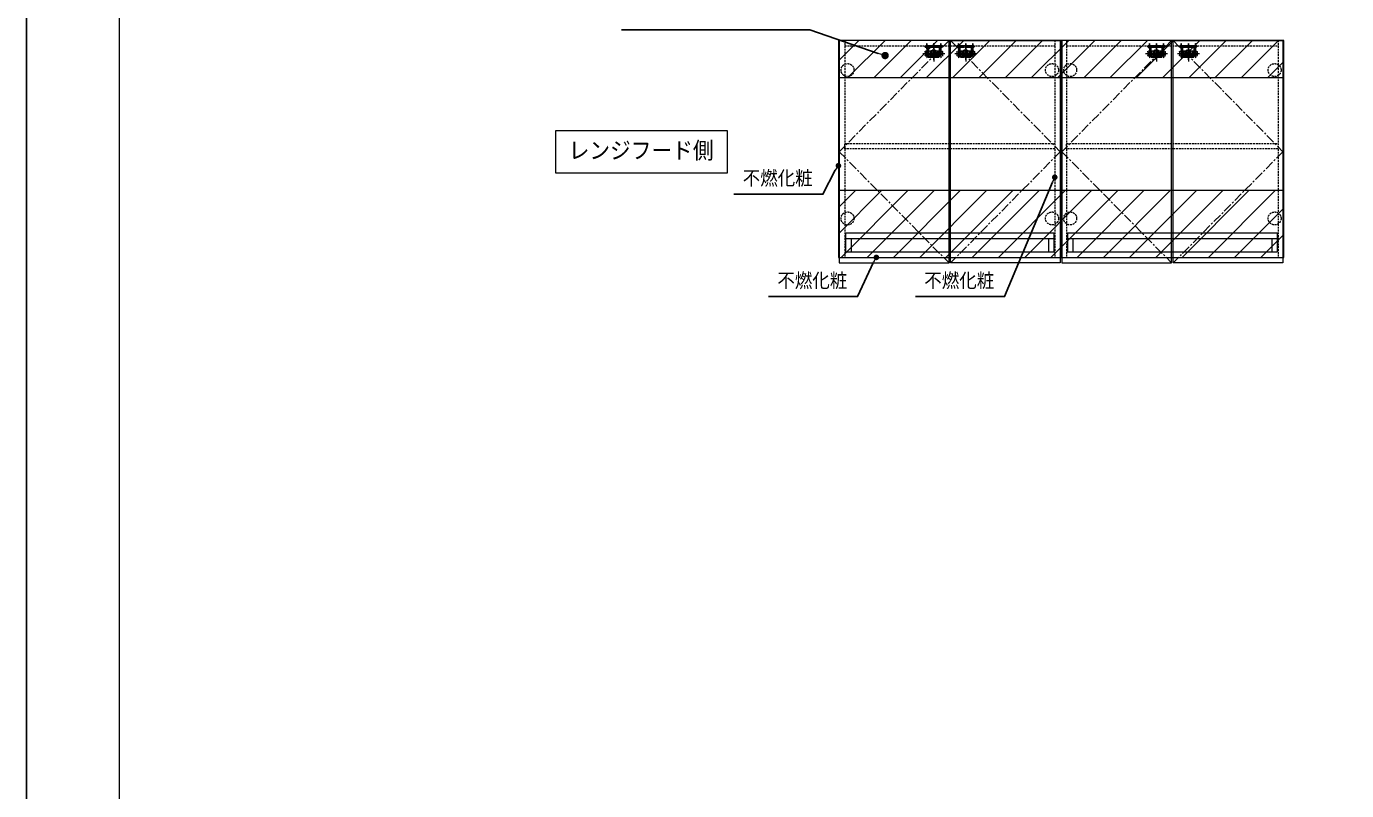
# Model space of a CAD drawing. Units: millimetres, scale not verified. Extents: x -6948 to 6948, y -3754 to 3754.
# Drawn here: x -6864 to -3307, y -1694 to 367 of the extents above; entities that cross this region are included whole.
import ezdxf
from ezdxf.enums import TextEntityAlignment as Align

# ---------------------------------------------------------------- set-up
doc = ezdxf.new("R2010")
doc.units = ezdxf.units.MM
doc.header["$LTSCALE"] = 20
for name, pattern in [('USER1', [0.26, 0.01, -0.25]), ('USER2', [0.375, 0.25, -0.125]), ('USER3', [2, 1.25, -0.25, 0.25, -0.25])]:
    doc.linetypes.add(name, pattern=pattern)
for name, color, linetype, lineweight in [('0-0_0', 30, 'Continuous', 13), ('0-1_細線ﾚｲﾔｰ', 91, 'Continuous', 9), ('0-2_図面枠', 3, 'USER1', 15), ('0-5_1', 30, 'Continuous', 13), ('0-6_本体', 6, 'USER2', 25), ('0-7_寸法ﾚｲﾔｰ', 30, 'Continuous', 13), ('0-8_DEFPOINTS', 7, 'Continuous', 25)]:
    doc.layers.add(name, color=color, linetype=linetype, lineweight=lineweight)
doc.styles.add('ＭＳ ゴシック', font='')
doc.styles.get('ＭＳ ゴシック').set_extended_font_data('MS Gothic')

# ---------------------------------------------------------------- blocks, each defined once
blk = doc.blocks.new('A$C6C503A1C')
at = {"layer": '0-5_1', "color": 1, "linetype": 'USER3'}
for p, q in [((593.1, 857.4), (593.1, 0)), ((0, 428.7), (1186.2, 428.7)), ((213.1, 674.8), (213.1, 182.6)), ((973.1, 674.8), (973.1, 182.6))]:
    blk.add_line(p, q, dxfattribs=at)
at = {"layer": '0-5_1', "color": 1, "linetype": 'USER2'}
for p, q in [((123.1, 528.7), (123.1, 328.7)), ((163.1, 568.7), (1023.1, 568.7)), ((163.1, 288.7), (1023.1, 288.7)), ((333.1, 568.7), (333.1, 288.7)), ((413.1, 568.7), (413.1, 288.7)), ((413.1, 358.7), (773.1, 358.7)), ((773.1, 568.7), (773.1, 288.7)), ((853.1, 568.7), (853.1, 288.7)), ((1063.1, 528.7), (1063.1, 328.7))]:
    blk.add_line(p, q, dxfattribs=at)
at = {"layer": '0-5_1', "color": 1}
for p, q in [((176.1, 398.7), (176.1, 458.7)), ((250.1, 458.7), (250.1, 398.7)), ((936.1, 458.7), (936.1, 398.7)), ((1010.1, 398.7), (1010.1, 458.7))]:
    blk.add_line(p, q, dxfattribs=at)
at = {"layer": '0-5_1', "color": 1, "linetype": 'USER2'}
for centre, start, end in [((163.1, 528.7), 90, 180), ((163.1, 328.7), 180, 270), ((1023.1, 528.7), 0, 90), ((1023.1, 328.7), 270, 0)]:
    blk.add_arc(centre, 40, start, end, dxfattribs=at)
at = {"layer": '0-5_1', "color": 1}
for centre, start, end in [((213.1, 458.7), 0, 180), ((213.1, 398.7), 180, 0), ((973.1, 458.7), 0, 180), ((973.1, 398.7), 180, 0)]:
    blk.add_arc(centre, 37, start, end, dxfattribs=at)
blk = doc.blocks.new('A$C3CB362AA')
at = {"layer": '0-6_本体', "linetype": 'USER3'}
for p, q in [((420, 4584), (420, 2900)), ((2320, 4584), (2320, 0)), ((4220, 4584), (4220, 2900))]:
    blk.add_line(p, q, dxfattribs=at)
at = {"layer": '0-6_本体'}
for p, q in [((770, 3857), (770, 1037)), ((3870, 3857), (3870, 1037)), ((770, 1637), (3870, 1637)), ((970, 837), (3670, 837)), ((1820, 2687), (2820, 2687)), ((1820, 2687), (1820, 837)), ((1820, 1887), (2820, 1887)), ((2820, 2687), (2820, 837))]:
    blk.add_line(p, q, dxfattribs=at)
blk.add_lwpolyline([(0, 3857), (4640, 3857), (4640, 3557), (0, 3557)], close=True, dxfattribs=at)
for centre, start, end in [((970, 1037), 180, 270), ((3670, 1037), 270, 0)]:
    blk.add_arc(centre, 200, start, end, dxfattribs=at)
blk = doc.blocks.new('A$C0D9D3555')
at = {"layer": '0-5_1', "xscale": -1}
blk.add_blockref('A$C6C503A1C', (1186.2, 0), dxfattribs=at)
at = {"layer": '0-5_1', "xscale": 0.2, "yscale": 0.2}
blk.add_blockref('A$C3CB362AA', (129.1, 73.3), dxfattribs=at)
blk = doc.blocks.new('A$C5FD097A8')
at = {"layer": '0-1_細線ﾚｲﾔｰ', "linetype": 'USER2'}
for p, q in [((11240, 1000), (0, 1000)), ((0, 1000), (0, 0)), ((11240, 0), (11240, 1000)), ((11240, 700), (0, 700)), ((0, 0), (11240, 0)), ((300, 700), (300, 0)), ((10940, 700), (10940, 0))]:
    blk.add_line(p, q, dxfattribs=at)
blk = doc.blocks.new('A$C5FD097B9')
at = {"layer": '0-1_細線ﾚｲﾔｰ', "linetype": 'USER2'}
for p, q in [((11320, 1000), (0, 1000)), ((0, 1000), (0, 0)), ((11320, 0), (11320, 1000)), ((11320, 700), (0, 700)), ((0, 0), (11320, 0)), ((300, 700), (300, 0)), ((11020, 700), (11020, 0))]:
    blk.add_line(p, q, dxfattribs=at)
blk = doc.blocks.new('_DOT')
at = {"layer": '0-0_0'}
blk.add_line((-10, 0), (-20, 0), dxfattribs=at)
for points in [[(0, 0), (-10, 0), (-9.92, 1.25)], [(0, 0), (-9.92, -1.25), (-10, 0)], [(0, 0), (-9.92, 1.25), (-9.69, 2.49)], [(0, 0), (-9.69, -2.49), (-9.92, -1.25)], [(0, 0), (-9.69, 2.49), (-9.3, 3.68)], [(0, 0), (-9.3, -3.68), (-9.69, -2.49)], [(0, 0), (-9.3, 3.68), (-8.76, 4.82)], [(0, 0), (-8.76, -4.82), (-9.3, -3.68)], [(0, 0), (-8.76, 4.82), (-8.09, 5.88)], [(0, 0), (-8.09, -5.88), (-8.76, -4.82)], [(0, 0), (-8.09, 5.88), (-7.29, 6.85)], [(0, 0), (-7.29, -6.85), (-8.09, -5.88)], [(0, 0), (-7.29, 6.85), (-6.37, 7.71)], [(0, 0), (-6.37, -7.71), (-7.29, -6.85)], [(0, 0), (-6.37, 7.71), (-5.36, 8.44)], [(0, 0), (-5.36, -8.44), (-6.37, -7.71)], [(0, 0), (-5.36, 8.44), (-4.26, 9.05)], [(0, 0), (-4.26, -9.05), (-5.36, -8.44)], [(0, 0), (-4.26, 9.05), (-3.09, 9.51)], [(0, 0), (-3.09, -9.51), (-4.26, -9.05)], [(0, 0), (-3.09, 9.51), (-1.87, 9.82)], [(0, 0), (-1.87, -9.82), (-3.09, -9.51)], [(0, 0), (-1.87, 9.82), (-0.63, 9.98)], [(0, 0), (-0.63, -9.98), (-1.87, -9.82)], [(0, 0), (-0.63, 9.98), (0.63, 9.98)], [(0, 0), (0.63, -9.98), (-0.63, -9.98)], [(0, 0), (0.63, 9.98), (1.87, 9.82)], [(0, 0), (1.87, 9.82), (3.09, 9.51)], [(0, 0), (3.09, 9.51), (4.26, 9.05)], [(0, 0), (4.26, 9.05), (5.36, 8.44)], [(0, 0), (5.36, 8.44), (6.37, 7.71)], [(0, 0), (6.37, 7.71), (7.29, 6.85)], [(0, 0), (7.29, 6.85), (8.09, 5.88)], [(0, 0), (8.09, 5.88), (8.76, 4.82)], [(0, 0), (8.76, 4.82), (9.3, 3.68)], [(0, 0), (9.3, 3.68), (9.69, 2.49)], [(0, 0), (9.69, 2.49), (9.92, 1.25)], [(0, 0), (9.92, 1.25), (10, 0)], [(0, 0), (1.87, -9.82), (0.63, -9.98)], [(0, 0), (3.09, -9.51), (1.87, -9.82)], [(0, 0), (4.26, -9.05), (3.09, -9.51)], [(0, 0), (5.36, -8.44), (4.26, -9.05)], [(0, 0), (6.37, -7.71), (5.36, -8.44)], [(0, 0), (7.29, -6.85), (6.37, -7.71)], [(0, 0), (8.09, -5.88), (7.29, -6.85)], [(0, 0), (8.76, -4.82), (8.09, -5.88)], [(0, 0), (9.3, -3.68), (8.76, -4.82)], [(0, 0), (9.69, -2.49), (9.3, -3.68)], [(0, 0), (9.92, -1.25), (9.69, -2.49)], [(0, 0), (10, 0), (9.92, -1.25)]]:
    blk.add_solid(points, dxfattribs=at)
blk = doc.blocks.new('DOT_31')
at = {"layer": '0-5_1'}
blk.add_line((-10, 0), (-20, 0), dxfattribs=at)
for points in [[(0, 0), (-10, 0), (-9.92, 1.25)], [(0, 0), (-9.92, -1.25), (-10, 0)], [(0, 0), (-9.92, 1.25), (-9.69, 2.49)], [(0, 0), (-9.69, -2.49), (-9.92, -1.25)], [(0, 0), (-9.69, 2.49), (-9.3, 3.68)], [(0, 0), (-9.3, -3.68), (-9.69, -2.49)], [(0, 0), (-9.3, 3.68), (-8.76, 4.82)], [(0, 0), (-8.76, -4.82), (-9.3, -3.68)], [(0, 0), (-8.76, 4.82), (-8.09, 5.88)], [(0, 0), (-8.09, -5.88), (-8.76, -4.82)], [(0, 0), (-8.09, 5.88), (-7.29, 6.85)], [(0, 0), (-7.29, -6.85), (-8.09, -5.88)], [(0, 0), (-7.29, 6.85), (-6.37, 7.71)], [(0, 0), (-6.37, -7.71), (-7.29, -6.85)], [(0, 0), (-6.37, 7.71), (-5.36, 8.44)], [(0, 0), (-5.36, -8.44), (-6.37, -7.71)], [(0, 0), (-5.36, 8.44), (-4.26, 9.05)], [(0, 0), (-4.26, -9.05), (-5.36, -8.44)], [(0, 0), (-4.26, 9.05), (-3.09, 9.51)], [(0, 0), (-3.09, -9.51), (-4.26, -9.05)], [(0, 0), (-3.09, 9.51), (-1.87, 9.82)], [(0, 0), (-1.87, -9.82), (-3.09, -9.51)], [(0, 0), (-1.87, 9.82), (-0.63, 9.98)], [(0, 0), (-0.63, -9.98), (-1.87, -9.82)], [(0, 0), (-0.63, 9.98), (0.63, 9.98)], [(0, 0), (0.63, -9.98), (-0.63, -9.98)], [(0, 0), (0.63, 9.98), (1.87, 9.82)], [(0, 0), (1.87, 9.82), (3.09, 9.51)], [(0, 0), (3.09, 9.51), (4.26, 9.05)], [(0, 0), (4.26, 9.05), (5.36, 8.44)], [(0, 0), (5.36, 8.44), (6.37, 7.71)], [(0, 0), (6.37, 7.71), (7.29, 6.85)], [(0, 0), (7.29, 6.85), (8.09, 5.88)], [(0, 0), (8.09, 5.88), (8.76, 4.82)], [(0, 0), (8.76, 4.82), (9.3, 3.68)], [(0, 0), (9.3, 3.68), (9.69, 2.49)], [(0, 0), (9.69, 2.49), (9.92, 1.25)], [(0, 0), (9.92, 1.25), (10, 0)], [(0, 0), (1.87, -9.82), (0.63, -9.98)], [(0, 0), (3.09, -9.51), (1.87, -9.82)], [(0, 0), (4.26, -9.05), (3.09, -9.51)], [(0, 0), (5.36, -8.44), (4.26, -9.05)], [(0, 0), (6.37, -7.71), (5.36, -8.44)], [(0, 0), (7.29, -6.85), (6.37, -7.71)], [(0, 0), (8.09, -5.88), (7.29, -6.85)], [(0, 0), (8.76, -4.82), (8.09, -5.88)], [(0, 0), (9.3, -3.68), (8.76, -4.82)], [(0, 0), (9.69, -2.49), (9.3, -3.68)], [(0, 0), (9.92, -1.25), (9.69, -2.49)], [(0, 0), (10, 0), (9.92, -1.25)]]:
    blk.add_solid(points, dxfattribs=at)

msp = doc.modelspace()

# ---------------------------------------------------------------- linework, layer by layer
at = {"layer": '0-1_細線ﾚｲﾔｰ'}
for p, q in [((-4676.15, 274.13), (-4621.27, 329)), ((-4650.56, 229), (-4550.56, 329)), ((-4579.85, 229), (-4479.85, 329)), ((-4509.14, 229), (-4409.14, 329)), ((-4438.43, 229), (-4338.43, 329)), ((-4367.72, 229), (-4267.72, 329)), ((-4297.01, 229), (-4197.01, 329)), ((-4226.3, 229), (-4126.3, 329)), ((-4155.59, 229), (-4055.59, 329)), ((-4084.88, 229), (-3984.88, 329)), ((-4014.17, 229), (-3914.17, 329)), ((-3943.46, 229), (-3843.46, 329)), ((-3872.75, 229), (-3772.75, 329)), ((-3802.04, 229), (-3702.04, 329)), ((-3731.32, 229), (-3631.32, 329)), ((-3660.61, 229), (-3560.61, 329)), ((-3589.9, 229), (-3489.9, 329)), ((-3519.19, 229), (-3476.15, 272.04)), ((-4676.15, -121.56), (-4630.59, -76)), ((-4676.15, -192.27), (-4559.88, -76)), ((-4669.17, -256), (-4489.17, -76)), ((-4598.46, -256), (-4418.46, -76)), ((-4527.75, -256), (-4347.75, -76)), ((-4457.04, -256), (-4277.04, -76)), ((-4386.32, -256), (-4206.32, -76)), ((-4315.61, -256), (-4135.61, -76)), ((-4244.9, -256), (-4064.9, -76)), ((-4174.19, -256), (-3994.19, -76)), ((-4103.48, -256), (-3923.48, -76)), ((-4032.77, -256), (-3852.77, -76)), ((-3962.06, -256), (-3782.06, -76)), ((-3891.35, -256), (-3711.35, -76)), ((-3820.64, -256), (-3640.64, -76)), ((-3749.93, -256), (-3569.93, -76)), ((-3679.22, -256), (-3499.22, -76)), ((-3608.51, -256), (-3476.15, -123.64)), ((-3537.8, -256), (-3476.15, -194.35))]:
    msp.add_line(p, q, dxfattribs=at)
at = {"layer": '0-1_細線ﾚｲﾔｰ', "linetype": 'USER2'}
for p, q in [((-4659.15, 329), (-4659.15, -256)), ((-4093.15, 329), (-4093.15, -256)), ((-4061.15, 329), (-4061.15, -256)), ((-3491.15, 329), (-3491.15, -256)), ((-4659.15, 314), (-4093.15, 314)), ((-4061.15, 314), (-3491.15, 314)), ((-4659.15, -241), (-4093.15, -241)), ((-4061.15, -241), (-3491.15, -241)), ((-4676.15, -256), (-4076.15, -256)), ((-4076.15, -256), (-3476.15, -256))]:
    msp.add_line(p, q, dxfattribs=at)
at = {"layer": '0-1_細線ﾚｲﾔｰ'}
for points in [[(-4676.15, 229), (-3476.15, 229), (-3476.15, 329), (-4676.15, 329)], [(-4676.15, -256), (-3476.15, -256), (-3476.15, -76), (-4676.15, -76)]]:
    msp.add_lwpolyline(points, close=True, dxfattribs=at)
at = {"layer": '0-1_細線ﾚｲﾔｰ', "linetype": 'USER3'}
for points in [[(-4378.15, 329), (-4674.15, 29), (-4378.15, -271)], [(-4374.15, 329), (-4078.15, 29), (-4374.15, -271)], [(-3778.15, 329), (-4074.15, 29), (-3778.15, -271)], [(-3774.15, 329), (-3478.15, 29), (-3774.15, -271)]]:
    msp.add_lwpolyline(points, dxfattribs=at)
at = {"layer": '0-1_細線ﾚｲﾔｰ', "linetype": 'USER2'}
for points in [[(-4659.15, 51.5), (-4093.15, 51.5), (-4093.15, 36.5), (-4659.15, 36.5)], [(-4061.15, 51.5), (-3491.15, 51.5), (-3491.15, 36.5), (-4061.15, 36.5)]]:
    msp.add_lwpolyline(points, close=True, dxfattribs=at)
for centre in [(-4651.65, 249), (-4100.65, 249), (-4051.65, 249), (-3500.65, 249), (-4651.65, -151), (-4100.65, -151), (-4051.65, -151), (-3500.65, -151)]:
    msp.add_circle(centre, 17.5, dxfattribs=at)
at = {"layer": '0-2_図面枠', "linetype": 'Continuous'}
for points in [[(-6614.5, -3421), (3385.5, -3421), (3385.5, 3504), (-6614.5, 3504)], [(-4976.15, 86.58), (-4976.15, -28.59), (-5437.64, -28.59), (-5437.64, 86.58)]]:
    msp.add_lwpolyline(points, close=True, dxfattribs=at)
at = {"layer": '0-5_1', "color": 7}
for points in [[(-4076.15, -256), (-4076.15, 329), (-4676.15, 329), (-4676.15, -256)], [(-3476.15, -256), (-3476.15, 329), (-4076.15, 329), (-4076.15, -256)]]:
    msp.add_lwpolyline(points, dxfattribs=at)
for points in [[(-4674.15, -271), (-4378.15, -271), (-4378.15, 329), (-4674.15, 329)], [(-4078.15, -271), (-4374.15, -271), (-4374.15, 329), (-4078.15, 329)], [(-4074.15, -271), (-3778.15, -271), (-3778.15, 329), (-4074.15, 329)], [(-3478.15, -271), (-3774.15, -271), (-3774.15, 329), (-3478.15, 329)]]:
    msp.add_lwpolyline(points, close=True, dxfattribs=at)
at = {"layer": '0-7_寸法ﾚｲﾔｰ', "lineweight": 25}
for points in [[(-5261.05, 357.1), (-4753.34, 357.1), (-4569.49, 294.12)], [(-4958.15, -85.54), (-4717.9, -85.54), (-4685.07, -20.96)], [(-4468.82, -361.63), (-4228.57, -361.63), (-4099.5, -53.6)], [(-4864.81, -361.63), (-4624.56, -361.63), (-4581.86, -268.74)]]:
    msp.add_lwpolyline(points, dxfattribs=at)
at = {"layer": '0-8_DEFPOINTS'}
msp.add_line((-6864.5, -3671), (-6864.5, 3754), dxfattribs=at)

# ---------------------------------------------------------------- block references
at = {"layer": '0-0_0', "xscale": 0.05, "yscale": 0.05}
for name, p in [('A$C0D9D3555', (-4448.8, 271.76)), ('A$C0D9D3555', (-4362.8, 271.76)), ('A$C0D9D3555', (-3848.8, 271.76)), ('A$C0D9D3555', (-3762.8, 271.76)), ('A$C5FD097A8', (-4657.15, -241)), ('A$C5FD097B9', (-4059.15, -241))]:
    msp.add_blockref(name, p, dxfattribs=at)
at = {"layer": '0-7_寸法ﾚｲﾔｰ', "rotation": 342.83061}
msp.add_blockref('DOT_31', (-4550.39, 288.21), dxfattribs=at)
at = {"layer": '0-7_寸法ﾚｲﾔｰ', "xscale": 0.75, "yscale": 0.75}
for p, rotation in [((-4676.15, -8.91), 53.47999), ((-4093.15, -40.01), 64.93385), ((-4573.95, -256), 58.15527)]:
    msp.add_blockref('_DOT', p, dxfattribs=dict(at, rotation=rotation))

# ---------------------------------------------------------------- texts
at = {"layer": '0-0_0', "color": 7, "style": 'ＭＳ ゴシック', "width": 0.9}
for p in [(-4934.23, -72.94), (-4840.89, -349.03), (-4444.91, -349.03)]:
    msp.add_text('不燃化粧', height=38.42, dxfattribs=at).set_placement(p, align=Align.BOTTOM_LEFT)
at = {"layer": '0-2_図面枠', "style": 'ＭＳ ゴシック', "width": 0.9}
msp.add_text('レンジフード側', height=45.45, dxfattribs=at).set_placement((-5403.14, -3.72), align=Align.BOTTOM_LEFT)

doc.saveas('drawing.dxf')
